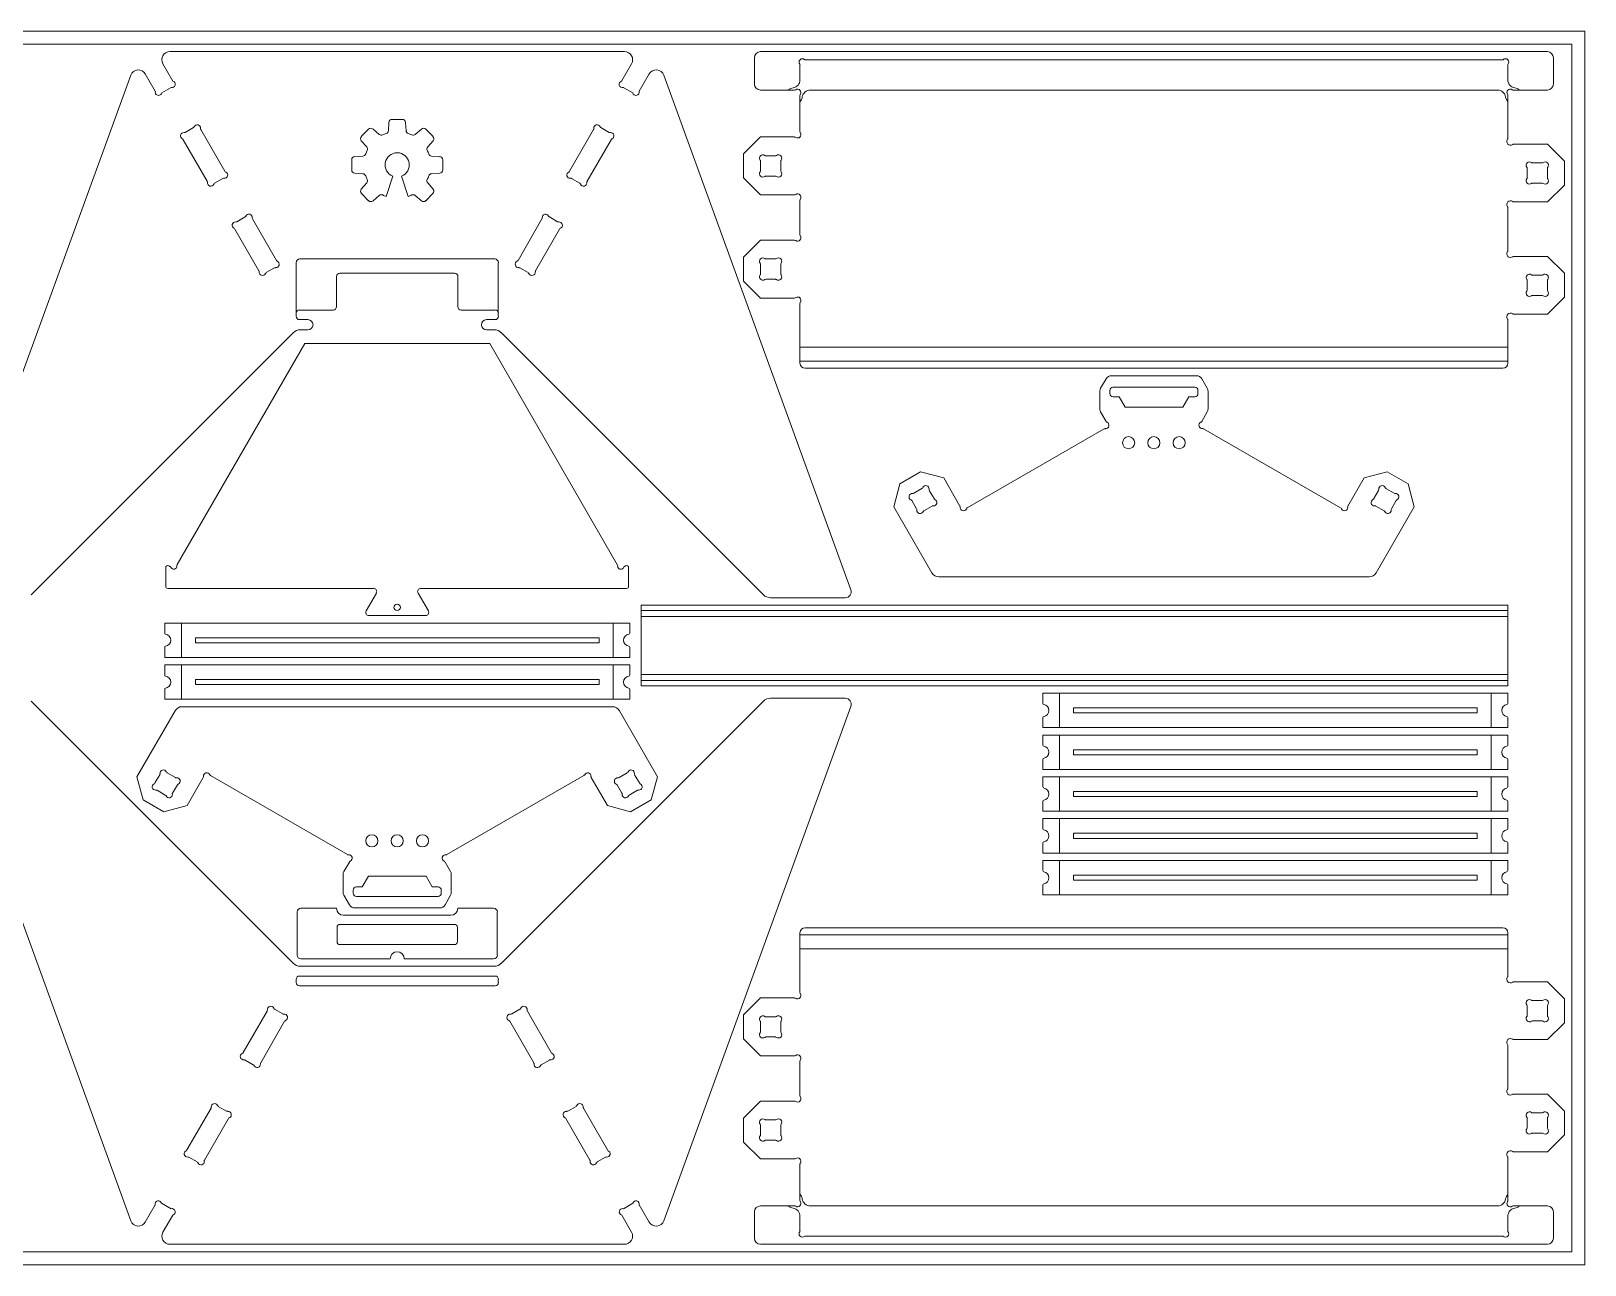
# Paper-space layout 'profile_outside' of a CAD drawing. Header units: millimetres. Extents: x -3 to 2437, y -2 to 1218.
# Drawn here: x 900 to 2437, y -2 to 1218 of the extents above; entities that cross this region are included whole.
import ezdxf

# ---------------------------------------------------------------- set-up
doc = ezdxf.new("R2010")
doc.units = ezdxf.units.MM

psp = doc.layouts.new('profile_outside')

# ---------------------------------------------------------------- linework, layer by layer
at = {"color": 7, "linetype": 'Continuous', "lineweight": 15}
for p, q in [((2436.7, 1218.3), (-3.3, 1218.3)), ((2436.7, -1.7), (2436.7, 1218.3)), ((2423.7, 1205.3), (9.7, 1205.3)), ((2423.7, 11.3), (2423.7, 1205.3)), ((1030.5, 1186), (1040.4, 1168.9)), ((1487, 1198), (1037.4, 1198)), ((1484.1, 1168.9), (1494, 1186)), ((1615.4, 1192), (1615.4, 1166)), ((2399.6, 1198), (1621.4, 1198)), ((1660.5, 1185.3), (1660.5, 1170.1)), ((2355.9, 1190), (1665.2, 1190)), ((2360.5, 1170.1), (2360.5, 1185.3)), ((2405.6, 1166), (2405.6, 1192)), ((998.7, 1174.7), (813.5, 666)), ((1023, 1158.9), (1013.1, 1176)), ((1511.3, 1176), (1501.5, 1158.9)), ((1710.9, 666), (1525.8, 1174.7)), ((1038.7, 1162.6), (1029.3, 1157.2)), ((1495.1, 1157.2), (1485.8, 1162.6)), ((1621.4, 1160), (1649.2, 1160)), ((1655.2, 1160), (1649.2, 1160)), ((1660.5, 1148.7), (1660.5, 1154.7)), ((1670.7, 1160), (2350.4, 1160)), ((2360.5, 1154.7), (2360.5, 1148.7)), ((2371.9, 1160), (2365.9, 1160)), ((2371.9, 1160), (2399.6, 1160)), ((1660.5, 1148.7), (1660.5, 1118.9)), ((2360.5, 1112.4), (2360.5, 1148.7)), ((1060.8, 1122.9), (1052.6, 1118.2)), ((1254.1, 1128), (1253.5, 1119.9)), ((1267.2, 1131), (1257.2, 1131)), ((1271, 1119.9), (1270.4, 1128)), ((1471.8, 1118.2), (1463.7, 1122.9)), ((1050.7, 1110.9), (1074.4, 1069.8)), ((1091.8, 1079.8), (1068, 1120.9)), ((1226.7, 1109.9), (1232.1, 1103.8)), ((1233.9, 1121.3), (1226.9, 1114.3)), ((1244.4, 1116.2), (1238.3, 1121.5)), ((1286.2, 1121.5), (1280.1, 1116.2)), ((1297.6, 1114.3), (1290.5, 1121.3)), ((1292.4, 1103.8), (1297.7, 1109.9)), ((1456.4, 1120.9), (1432.7, 1079.8)), ((1450, 1069.8), (1473.8, 1110.9)), ((1621.4, 1113.6), (1604.7, 1096.8)), ((1655.2, 1113.6), (1621.4, 1113.6)), ((2399.6, 1106.6), (2366.4, 1106.6)), ((2416.4, 1089.8), (2399.6, 1106.6)), ((1217.2, 1091), (1217.2, 1081)), ((1228.3, 1094.7), (1220.2, 1094.1)), ((1304.3, 1094.1), (1296.2, 1094.7)), ((1307.2, 1081), (1307.2, 1091)), ((1604.7, 1096.8), (1604.7, 1073.1)), ((1636.2, 1095), (1626.8, 1095)), ((1220.2, 1077.8), (1228.3, 1077.2)), ((1296.2, 1077.2), (1304.3, 1077.8)), ((1621.4, 1089.7), (1621.4, 1080.3)), ((1641.5, 1080.3), (1641.5, 1089.7)), ((2379.6, 1082.7), (2379.6, 1073.3)), ((2394.3, 1088), (2384.9, 1088)), ((2399.6, 1073.3), (2399.6, 1082.7)), ((2416.4, 1066.1), (2416.4, 1089.8)), ((1081.7, 1067.8), (1089.8, 1072.5)), ((1232.1, 1068.2), (1226.7, 1062)), ((1251.4, 1054.8), (1257.9, 1074.8)), ((1266.5, 1074.8), (1273, 1054.8)), ((1297.7, 1062), (1292.4, 1068.2)), ((1434.6, 1072.5), (1442.8, 1067.8)), ((1604.7, 1073.1), (1621.4, 1056.4)), ((1626.8, 1075), (1636.2, 1075)), ((2384.9, 1068), (2394.3, 1068)), ((2399.6, 1049.4), (2416.4, 1066.1)), ((1226.9, 1057.7), (1233.9, 1050.6)), ((1238.3, 1050.5), (1244.4, 1055.8)), ((1280.1, 1055.8), (1286.2, 1050.5)), ((1290.5, 1050.6), (1297.6, 1057.7)), ((1621.4, 1056.4), (1655.2, 1056.4)), ((1660.5, 1051.1), (1660.5, 1016.9)), ((2366.4, 1049.4), (2399.6, 1049.4)), ((1111.8, 1034.6), (1103.6, 1029.8)), ((1142.8, 991.5), (1119, 1032.6)), ((1405.4, 1032.6), (1381.7, 991.5)), ((1420.8, 1029.8), (1412.7, 1034.6)), ((2360.5, 1001.4), (2360.5, 1043.5)), ((1101.7, 1022.6), (1125.4, 981.4)), ((1399, 981.4), (1422.8, 1022.6)), ((1621.4, 1011.6), (1604.7, 994.8)), ((1655.2, 1011.6), (1621.4, 1011.6)), ((1132.7, 979.5), (1140.8, 984.2)), ((1162.2, 936.3), (1162.2, 989.3)), ((1358.6, 993), (1165.9, 993)), ((1362.2, 989.3), (1362.2, 936.3)), ((1383.6, 984.2), (1391.8, 979.5)), ((1604.7, 994.8), (1604.7, 971.1)), ((1621.4, 987.7), (1621.4, 978.3)), ((1636.2, 993), (1626.8, 993)), ((1641.5, 978.3), (1641.5, 987.7)), ((2399.6, 995.6), (2366.4, 995.6)), ((2416.4, 978.8), (2399.6, 995.6)), ((1202.2, 975.7), (1202.2, 945.8)), ((1319, 979), (1205.5, 979)), ((1322.2, 945.8), (1322.2, 975.7)), ((1604.7, 971.1), (1621.4, 954.4)), ((1626.8, 973), (1636.2, 973)), ((2379.6, 971.7), (2379.6, 962.3)), ((2394.3, 977), (2384.9, 977)), ((2399.6, 962.3), (2399.6, 971.7)), ((2416.4, 955.1), (2416.4, 978.8)), ((1621.4, 954.4), (1655.2, 954.4)), ((2384.9, 957), (2394.3, 957)), ((2399.6, 938.4), (2416.4, 955.1)), ((1199, 942.5), (1165.5, 942.5)), ((1359, 942.5), (1325.5, 942.5)), ((1660.5, 949.1), (1660.5, 905.9)), ((2366.4, 938.4), (2399.6, 938.4)), ((1174, 933), (1165.5, 933)), ((1166.4, 923), (1174, 923)), ((1359, 933), (1350.5, 933)), ((1350.5, 923), (1358.1, 923)), ((2360.5, 905.9), (2360.5, 932.5)), ((900.2, 660.9), (1159.3, 920)), ((1044.6, 690.9), (1170.8, 909.4)), ((1170.8, 909.4), (1353.7, 909.4)), ((1353.7, 909.4), (1480.2, 690.3)), ((1365.2, 920), (1624.3, 660.9)), ((2360.5, 905.9), (1660.5, 905.9)), ((1660.5, 905.9), (1660.5, 892)), ((1660.5, 892), (1660.5, 890)), ((2360.5, 892), (1660.5, 892)), ((2360.5, 905.9), (2360.5, 892)), ((2360.5, 890), (2360.5, 892)), ((1665.5, 885), (2355.5, 885)), ((2052.6, 877.6), (1968.5, 877.6)), ((1957, 862.2), (1957, 844.7)), ((1963.3, 874.6), (1957.8, 865.2)), ((1967, 863.1), (1967, 859.9)), ((2050.9, 866.3), (1970.2, 866.3)), ((2054, 859.9), (2054, 863.1)), ((2063.2, 865.2), (2057.8, 874.6)), ((2064, 844.7), (2064, 862.2)), ((1970.2, 856.8), (1976, 856.8)), ((1976, 856.8), (1982.1, 846.3)), ((1982.1, 846.3), (2039, 846.3)), ((2039, 846.3), (2045, 856.8)), ((2045, 856.8), (2050.9, 856.8)), ((1957.8, 841.7), (1963.3, 832.2)), ((2057.8, 832.2), (2063.2, 841.7)), ((1961.4, 825), (1826, 746.8)), ((2195.1, 746.8), (2059.7, 825)), ((1759.3, 770.8), (1753.2, 747.9)), ((1779.8, 782.6), (1759.3, 770.8)), ((1802.7, 776.5), (1779.8, 782.6)), ((1818.7, 748.7), (1802.7, 776.5)), ((2218.4, 776.5), (2202.4, 748.7)), ((2241.3, 782.6), (2218.4, 776.5)), ((2261.8, 770.8), (2241.3, 782.6)), ((2267.9, 747.9), (2261.8, 770.8)), ((1771.1, 754.1), (1775.8, 745.9)), ((1781.1, 766.1), (1773, 761.4)), ((1793.1, 756), (1788.4, 764.1)), ((2232.7, 764.1), (2228, 756)), ((2248.1, 761.4), (2239.9, 766.1)), ((2245.3, 745.9), (2250, 754.1)), ((1753.2, 747.9), (1790.9, 682.7)), ((1783, 744), (1791.2, 748.7)), ((2229.9, 748.7), (2238.1, 744)), ((2230.2, 682.7), (2267.9, 747.9)), ((1033.3, 669.3), (1033.3, 687.9)), ((1036.3, 689.7), (1037.5, 689)), ((1486.4, 688.6), (1488.1, 689.7)), ((1491.1, 687.9), (1491.1, 669.3)), ((1797.8, 678.7), (2223.3, 678.7)), ((1238.8, 667.3), (1035.3, 667.3)), ((1231.5, 645.1), (1241.6, 662.6)), ((1282.9, 662.6), (1293, 645.1)), ((1489.1, 667.3), (1285.6, 667.3)), ((1503.4, 650.6), (2360.5, 650.6)), ((1503.4, 645.3), (1503.4, 650.6)), ((1631.4, 658), (1705.3, 658)), ((2360.5, 645.3), (2360.5, 650.6)), ((1032.3, 622.9), (1032.3, 633)), ((1032.3, 633), (1048.8, 633)), ((1048.8, 599), (1048.8, 633)), ((1475.7, 633), (1048.8, 633)), ((1290.2, 640.3), (1234.2, 640.3)), ((1475.7, 599), (1475.7, 633)), ((1492.1, 633), (1475.7, 633)), ((1492.1, 622.9), (1492.1, 633)), ((1503.4, 645.3), (2360.5, 645.3)), ((1503.4, 639.5), (1503.4, 645.3)), ((1503.4, 639.5), (1503.4, 582.1)), ((1503.4, 639.5), (2360.5, 639.5)), ((2360.5, 639.5), (2360.5, 645.3)), ((2360.5, 582.1), (2360.5, 639.5)), ((1062.6, 613.5), (1062.6, 618.5)), ((1461.8, 618.5), (1062.6, 618.5)), ((1461.8, 613.5), (1461.8, 618.5)), ((1032.3, 599), (1032.3, 609.1)), ((1062.6, 613.5), (1461.8, 613.5)), ((1492.1, 599), (1492.1, 609.1)), ((1048.8, 599), (1032.3, 599)), ((1032.3, 581.6), (1032.3, 591.6)), ((1032.3, 591.6), (1048.8, 591.6)), ((1048.8, 599), (1475.7, 599)), ((1048.8, 557.6), (1048.8, 591.6)), ((1475.7, 591.6), (1048.8, 591.6)), ((1475.7, 599), (1492.1, 599)), ((1475.7, 557.6), (1475.7, 591.6)), ((1492.1, 591.6), (1475.7, 591.6)), ((1492.1, 581.6), (1492.1, 591.6)), ((1062.6, 572.1), (1062.6, 577.1)), ((1461.8, 577.1), (1062.6, 577.1)), ((1062.6, 572.1), (1461.8, 572.1)), ((1461.8, 572.1), (1461.8, 577.1)), ((1503.4, 582.1), (2360.5, 582.1)), ((1503.4, 576.3), (1503.4, 582.1)), ((1503.4, 576.3), (2360.5, 576.3)), ((1503.4, 571), (1503.4, 576.3)), ((1503.4, 571), (2360.5, 571)), ((2360.5, 576.3), (2360.5, 582.1)), ((2360.5, 571), (2360.5, 576.3)), ((1159.3, 296.6), (900.2, 555.7)), ((1032.3, 557.6), (1032.3, 567.7)), ((1048.8, 557.6), (1032.3, 557.6)), ((1048.8, 557.6), (1475.7, 557.6)), ((1624.3, 555.7), (1365.2, 296.6)), ((1475.7, 557.6), (1492.1, 557.6)), ((1492.1, 557.6), (1492.1, 567.7)), ((1705.3, 558.7), (1631.4, 558.7)), ((1900.7, 553.6), (1900.7, 563.6)), ((1900.7, 563.6), (1917.2, 563.6)), ((1917.2, 529.6), (1917.2, 563.6)), ((2344.1, 563.6), (1917.2, 563.6)), ((2344.1, 529.6), (2344.1, 563.6)), ((2360.5, 563.6), (2344.1, 563.6)), ((2360.5, 553.6), (2360.5, 563.6)), ((813.5, 550.6), (998.7, 42)), ((1042.6, 546.3), (1004.9, 481)), ((1475, 550.3), (1049.5, 550.3)), ((1519.6, 481), (1481.9, 546.3)), ((1525.8, 42), (1710.9, 550.6)), ((1900.7, 529.6), (1900.7, 539.7)), ((1931, 544.1), (1931, 549.1)), ((2330.2, 549.1), (1931, 549.1)), ((1931, 544.1), (2330.2, 544.1)), ((2330.2, 544.1), (2330.2, 549.1)), ((2360.5, 529.6), (2360.5, 539.7)), ((1917.2, 529.6), (1900.7, 529.6)), ((1917.2, 529.6), (2344.1, 529.6)), ((2344.1, 529.6), (2360.5, 529.6)), ((1900.7, 512.2), (1900.7, 522.3)), ((1900.7, 522.3), (1917.2, 522.3)), ((1917.2, 488.3), (1917.2, 522.3)), ((2344.1, 522.3), (1917.2, 522.3)), ((1931, 502.8), (1931, 507.8)), ((2330.2, 507.8), (1931, 507.8)), ((2330.2, 502.8), (2330.2, 507.8)), ((2344.1, 488.3), (2344.1, 522.3)), ((2360.5, 522.3), (2344.1, 522.3)), ((2360.5, 512.2), (2360.5, 522.3)), ((1900.7, 488.3), (1900.7, 498.3)), ((1931, 502.8), (2330.2, 502.8)), ((2360.5, 488.3), (2360.5, 498.3)), ((1004.9, 481), (1011, 458.2)), ((1027.4, 483), (1022.7, 474.9)), ((1042.9, 480.2), (1034.7, 485)), ((1054.4, 452.5), (1070.4, 480.2)), ((1077.7, 482.2), (1213, 404)), ((1311.4, 404), (1446.8, 482.2)), ((1454.1, 480.2), (1470.1, 452.5)), ((1489.7, 485), (1481.6, 480.2)), ((1501.7, 474.9), (1497, 483)), ((1513.4, 458.2), (1519.6, 481)), ((1917.2, 488.3), (1900.7, 488.3)), ((1900.7, 470.9), (1900.7, 480.9)), ((1900.7, 480.9), (1917.2, 480.9)), ((1917.2, 488.3), (2344.1, 488.3)), ((1917.2, 446.9), (1917.2, 480.9)), ((2344.1, 480.9), (1917.2, 480.9)), ((2344.1, 488.3), (2360.5, 488.3)), ((2344.1, 446.9), (2344.1, 480.9)), ((2360.5, 480.9), (2344.1, 480.9)), ((2360.5, 470.9), (2360.5, 480.9)), ((1024.7, 467.6), (1032.8, 462.9)), ((1040.1, 464.8), (1044.8, 473)), ((1479.6, 473), (1484.4, 464.8)), ((1491.6, 462.9), (1499.8, 467.6)), ((1931, 461.4), (1931, 466.4)), ((2330.2, 466.4), (1931, 466.4)), ((1931, 461.4), (2330.2, 461.4)), ((2330.2, 461.4), (2330.2, 466.4)), ((1011, 458.2), (1031.5, 446.3)), ((1031.5, 446.3), (1054.4, 452.5)), ((1470.1, 452.5), (1492.9, 446.3)), ((1492.9, 446.3), (1513.4, 458.2)), ((1900.7, 446.9), (1900.7, 457)), ((1917.2, 446.9), (1900.7, 446.9)), ((1917.2, 446.9), (2344.1, 446.9)), ((2344.1, 446.9), (2360.5, 446.9)), ((2360.5, 446.9), (2360.5, 457)), ((1900.7, 429.5), (1900.7, 439.6)), ((1900.7, 439.6), (1917.2, 439.6)), ((1917.2, 405.6), (1917.2, 439.6)), ((2344.1, 439.6), (1917.2, 439.6)), ((2344.1, 405.6), (2344.1, 439.6)), ((2360.5, 439.6), (2344.1, 439.6)), ((2360.5, 429.5), (2360.5, 439.6)), ((1900.7, 405.6), (1900.7, 415.7)), ((1931, 420.1), (1931, 425.1)), ((2330.2, 425.1), (1931, 425.1)), ((1931, 420.1), (2330.2, 420.1)), ((2330.2, 420.1), (2330.2, 425.1)), ((2360.5, 405.6), (2360.5, 415.7)), ((1917.2, 405.6), (1900.7, 405.6)), ((1917.2, 405.6), (2344.1, 405.6)), ((2344.1, 405.6), (2360.5, 405.6)), ((1208.7, 384.3), (1208.7, 366.8)), ((1215, 396.7), (1209.5, 387.3)), ((1314.9, 387.3), (1309.5, 396.7)), ((1315.7, 366.8), (1315.7, 384.3)), ((1900.7, 388.2), (1900.7, 398.2)), ((1900.7, 398.2), (1917.2, 398.2)), ((1917.2, 364.2), (1917.2, 398.2)), ((2344.1, 398.2), (1917.2, 398.2)), ((2344.1, 364.2), (2344.1, 398.2)), ((2360.5, 398.2), (2344.1, 398.2)), ((2360.5, 388.2), (2360.5, 398.2)), ((1218.7, 369), (1218.7, 365.8)), ((1227.7, 372.2), (1221.9, 372.2)), ((1233.8, 382.7), (1227.7, 372.2)), ((1290.7, 382.7), (1233.8, 382.7)), ((1296.7, 372.2), (1290.7, 382.7)), ((1302.6, 372.2), (1296.7, 372.2)), ((1305.7, 365.8), (1305.7, 369)), ((1900.7, 364.2), (1900.7, 374.3)), ((1931, 378.7), (1931, 383.7)), ((2330.2, 383.7), (1931, 383.7)), ((1931, 378.7), (2330.2, 378.7)), ((2330.2, 378.7), (2330.2, 383.7)), ((2360.5, 364.2), (2360.5, 374.3)), ((1209.5, 363.8), (1215, 354.3)), ((1221.9, 362.6), (1302.6, 362.6)), ((1309.5, 354.3), (1314.9, 363.8)), ((1917.2, 364.2), (1900.7, 364.2)), ((1917.2, 364.2), (2344.1, 364.2)), ((2344.1, 364.2), (2360.5, 364.2)), ((1163.2, 347.3), (1163.2, 304.7)), ((1202.2, 351), (1166.9, 351)), ((1315.2, 344), (1209.2, 344)), ((1220.2, 351.3), (1304.3, 351.3)), ((1322.2, 351), (1357.6, 351)), ((1361.2, 347.3), (1361.2, 304.7)), ((1202.7, 318), (1202.7, 332)), ((1205.7, 335), (1318.7, 335)), ((1321.7, 318), (1321.7, 332)), ((1660.5, 324.7), (1660.5, 326.7)), ((2360.5, 324.7), (1660.5, 324.7)), ((1660.5, 310.8), (1660.5, 324.7)), ((1665.5, 331.7), (2355.5, 331.7)), ((2360.5, 326.7), (2360.5, 324.7)), ((2360.5, 310.8), (2360.5, 324.7)), ((1318.7, 315), (1205.7, 315)), ((1660.5, 267.6), (1660.5, 310.8)), ((2360.5, 310.8), (1660.5, 310.8)), ((2360.5, 310.8), (2360.5, 284.1)), ((1358.1, 293.7), (1166.4, 293.7)), ((1166.9, 301), (1255.2, 301)), ((1357.6, 301), (1269.2, 301)), ((1162.2, 280.7), (1162.2, 277.7)), ((1165.5, 283.9), (1359, 283.9)), ((1362.2, 280.7), (1362.2, 277.7)), ((2366.4, 278.3), (2399.6, 278.3)), ((2399.6, 278.3), (2416.4, 261.5)), ((1359, 274.4), (1165.5, 274.4)), ((1604.7, 245.5), (1621.4, 262.3)), ((1621.4, 262.3), (1655.2, 262.3)), ((2416.4, 261.5), (2416.4, 237.8)), ((1133.6, 249.3), (1109.8, 208.2)), ((1149, 246.6), (1140.8, 251.3)), ((1383.6, 251.3), (1375.5, 246.6)), ((1414.6, 208.2), (1390.9, 249.3)), ((2379.6, 245), (2379.6, 254.4)), ((2384.9, 259.7), (2394.3, 259.7)), ((2399.6, 254.4), (2399.6, 245)), ((1127.2, 198.2), (1150.9, 239.3)), ((1373.5, 239.3), (1397.3, 198.2)), ((1604.7, 221.8), (1604.7, 245.5)), ((1621.4, 229), (1621.4, 238.4)), ((1626.8, 243.7), (1636.2, 243.7)), ((1641.5, 238.4), (1641.5, 229)), ((2394.3, 239.7), (2384.9, 239.7)), ((2416.4, 237.8), (2399.6, 221.1)), ((1621.4, 205.1), (1604.7, 221.8)), ((1636.2, 223.7), (1626.8, 223.7)), ((2360.5, 215.2), (2360.5, 173.1)), ((2399.6, 221.1), (2366.4, 221.1)), ((1111.8, 200.9), (1119.9, 196.2)), ((1404.5, 196.2), (1412.7, 200.9)), ((1655.2, 205.1), (1621.4, 205.1)), ((1660.5, 165.6), (1660.5, 199.8)), ((1093.5, 150.4), (1085.3, 155.1)), ((1439.1, 155.1), (1431, 150.4)), ((1604.7, 143.5), (1621.4, 160.3)), ((1621.4, 160.3), (1655.2, 160.3)), ((2366.4, 167.3), (2399.6, 167.3)), ((2399.6, 167.3), (2416.4, 150.5)), ((1078.1, 153.2), (1054.3, 112.1)), ((1071.7, 102), (1095.4, 143.2)), ((1429, 143.2), (1452.8, 102)), ((1470.1, 112.1), (1446.4, 153.2)), ((1604.7, 119.8), (1604.7, 143.5)), ((1626.8, 141.7), (1636.2, 141.7)), ((2379.6, 134), (2379.6, 143.4)), ((2384.9, 148.7), (2394.3, 148.7)), ((2399.6, 143.4), (2399.6, 134)), ((2416.4, 150.5), (2416.4, 126.8)), ((1621.4, 127), (1621.4, 136.4)), ((1641.5, 136.4), (1641.5, 127)), ((2394.3, 128.7), (2384.9, 128.7)), ((2416.4, 126.8), (2399.6, 110.1)), ((1621.4, 103.1), (1604.7, 119.8)), ((1636.2, 121.7), (1626.8, 121.7)), ((2399.6, 110.1), (2366.4, 110.1)), ((1056.3, 104.8), (1064.4, 100.1)), ((1460, 100.1), (1468.2, 104.8)), ((1655.2, 103.1), (1621.4, 103.1)), ((1660.5, 68), (1660.5, 97.8)), ((2360.5, 104.2), (2360.5, 68)), ((1660.5, 68), (1660.5, 62)), ((2360.5, 62), (2360.5, 68)), ((1013.1, 40.7), (1022.9, 57.6)), ((1029.2, 59.3), (1038.6, 53.9)), ((1040.2, 47.6), (1030.5, 30.7)), ((1494, 30.7), (1484.2, 47.6)), ((1485.9, 53.9), (1495.2, 59.3)), ((1501.6, 57.6), (1511.3, 40.7)), ((1615.4, 24.7), (1615.4, 50.7)), ((1621.4, 56.7), (1649.2, 56.7)), ((1655.2, 56.7), (1649.2, 56.7)), ((1660.5, 31.3), (1660.5, 46.5)), ((1670.7, 56.7), (2350.4, 56.7)), ((2360.5, 46.5), (2360.5, 31.3)), ((2371.9, 56.7), (2365.9, 56.7)), ((2371.9, 56.7), (2399.6, 56.7)), ((2405.6, 50.7), (2405.6, 24.7)), ((1037.4, 18.7), (1487, 18.7)), ((2399.6, 18.7), (1621.4, 18.7)), ((2355.9, 26.7), (1665.2, 26.7)), ((9.7, 11.3), (2423.7, 11.3)), ((-3.3, -1.7), (2436.7, -1.7))]:
    psp.add_line(p, q, dxfattribs=at)
for centre, radius in [((1985.5, 811.3), 6), ((2010.5, 811.3), 6), ((2035.5, 811.3), 6), ((1262.2, 648.5), 3.17), ((1237.2, 417.7), 6), ((1262.2, 417.7), 6), ((1287.2, 417.7), 6)]:
    psp.add_circle(centre, radius, dxfattribs=at)
for centre, radius, start, end in [((1037.4, 1190), 8, 90, 210), ((1487, 1190), 8, 330, 90), ((1621.4, 1192), 6, 90, 180), ((1662.9, 1187.7), 3.28, 45, 225), ((2358.2, 1187.7), 3.28, 315, 135), ((2399.6, 1192), 6, 0, 90), ((1006.2, 1172), 8, 30, 160), ((1039.5, 1165.7), 3.28, 255, 75), ((1485, 1165.7), 3.28, 105, 285), ((1518.3, 1172), 8, 20, 150), ((1652.5, 1170.1), 8, 278.4211, 0), ((2368.5, 1170.1), 8, 180, 261.5789), ((1026.2, 1158), 3.28, 165, 345), ((1498.3, 1158), 3.28, 195, 15), ((1621.4, 1166), 6, 180, 270), ((1654.9, 1154.3), 8, 98.4211, 135), ((1655.2, 1161.9), 1.9, 270, 305.4303), ((1658.2, 1157.7), 3.27, 324.5697, 125.4303), ((1662.4, 1154.7), 1.9, 144.5697, 180), ((1654.9, 1154.3), 8, 315, 351.5789), ((1670.7, 1152), 8, 90, 171.5789), ((2350.4, 1152), 8, 8.4211, 90), ((2366.2, 1154.3), 8, 188.4211, 225), ((2362.9, 1157.7), 3.28, 54.5697, 215.4303), ((2358.6, 1154.7), 1.91, 0, 35.4303), ((2365.9, 1161.9), 1.9, 234.5697, 270), ((2366.2, 1154.3), 8, 45, 81.5789), ((2399.6, 1166), 6, 270, 0), ((1059.8, 1124.5), 1.9, 300, 335.4303), ((1064.5, 1122.4), 3.28, 354.5697, 155.4303), ((1069.7, 1121.9), 1.9, 174.5697, 210), ((1236.2, 1119.1), 3.18, 49, 135), ((1257.2, 1127.8), 3.18, 90, 176), ((1267.2, 1127.8), 3.18, 4, 90), ((1288.3, 1119.1), 3.18, 45, 131), ((1454.8, 1121.9), 1.91, 330, 5.4303), ((1459.9, 1122.4), 3.28, 24.5697, 185.4303), ((1464.6, 1124.5), 1.9, 204.5697, 240), ((1051.2, 1114.7), 3.28, 84.5697, 245.4303), ((1049, 1110), 1.91, 30, 65.4303), ((1051.7, 1119.8), 1.9, 264.5697, 300), ((1229.1, 1112), 3.18, 135, 221), ((1246.5, 1118.5), 3.17, 229, 295.7922), ((1262.2, 1086), 33, 109.2078, 115.7922), ((1250.3, 1120.1), 3.18, 289.2078, 356), ((1274.1, 1120.1), 3.17, 184, 250.7922), ((1262.2, 1086), 33, 64.2078, 70.7922), ((1278, 1118.5), 3.17, 244.2078, 311), ((1295.3, 1112), 3.17, 319, 45), ((1472.8, 1119.8), 1.9, 240, 275.4303), ((1473.3, 1114.7), 3.28, 294.5697, 95.4303), ((1475.4, 1110), 1.91, 114.5697, 150), ((1655.2, 1111.6), 1.9, 54.5697, 90), ((1658.2, 1115.9), 3.27, 234.5697, 35.4303), ((1662.4, 1118.9), 1.9, 180, 215.4303), ((2363.1, 1109.2), 3.68, 143.4561, 306.5439), ((2358.7, 1112.4), 1.8, 323.4561, 0), ((2366.4, 1104.8), 1.8, 90, 126.5439), ((1220.4, 1091), 3.17, 94, 180), ((1228.1, 1097.9), 3.17, 274, 340.7922), ((1262.2, 1086), 33, 154.2078, 160.7922), ((1229.7, 1101.7), 3.18, 334.2078, 41), ((1262.2, 1086), 12, 290.9596, 249.0404), ((1294.8, 1101.7), 3.18, 139, 205.7922), ((1262.2, 1086), 33, 19.2078, 25.7922), ((1296.4, 1097.9), 3.17, 199.2078, 266), ((1304.1, 1091), 3.17, 0, 86), ((1623.8, 1092.7), 3.27, 54.5697, 215.4303), ((1626.8, 1096.9), 1.9, 234.5697, 270), ((1636.2, 1096.9), 1.91, 270, 305.4303), ((1639.2, 1092.7), 3.28, 324.5697, 125.4303), ((1091.3, 1076), 3.28, 264.5697, 65.4303), ((1093.4, 1080.7), 1.91, 210, 245.4303), ((1220.4, 1081), 3.17, 180, 266), ((1228.1, 1074.1), 3.18, 19.2078, 86), ((1296.4, 1074.1), 3.17, 94, 160.7922), ((1304.1, 1081), 3.17, 274, 0), ((1433.2, 1076), 3.28, 114.5697, 275.4303), ((1431, 1080.7), 1.91, 294.5697, 330), ((1623.8, 1077.3), 3.27, 144.5697, 305.4303), ((1619.5, 1089.7), 1.91, 0, 35.4303), ((1619.5, 1080.3), 1.91, 324.5697, 0), ((1639.2, 1077.3), 3.28, 234.5697, 35.4303), ((1643.4, 1089.7), 1.91, 144.5697, 180), ((1643.4, 1080.3), 1.91, 180, 215.4303), ((2381.9, 1085.7), 3.28, 54.5697, 215.4303), ((2377.7, 1082.7), 1.9, 0, 35.4303), ((2384.9, 1089.9), 1.91, 234.5697, 270), ((2394.3, 1089.9), 1.91, 270, 305.4303), ((2397.3, 1085.7), 3.27, 324.5697, 125.4303), ((2401.5, 1082.7), 1.9, 144.5697, 180), ((1072.8, 1068.8), 1.91, 354.5697, 30), ((1077.9, 1068.3), 3.28, 174.5697, 335.4303), ((1082.7, 1066.2), 1.91, 120, 155.4303), ((1090.8, 1070.9), 1.91, 84.5697, 120), ((1229.1, 1059.9), 3.17, 139, 225), ((1262.2, 1086), 33, 199.2078, 205.7922), ((1229.7, 1070.2), 3.18, 319, 25.7922), ((1294.8, 1070.2), 3.18, 154.2078, 221), ((1262.2, 1086), 33, 334.2078, 340.7922), ((1295.3, 1059.9), 3.18, 315, 41), ((1433.7, 1070.9), 1.91, 60, 95.4303), ((1441.8, 1066.2), 1.91, 24.5697, 60), ((1446.5, 1068.3), 3.28, 204.5697, 5.4303), ((1451.7, 1068.8), 1.9, 150, 185.4303), ((1626.8, 1073), 1.9, 90, 125.4303), ((1636.2, 1073), 1.9, 54.5697, 90), ((2381.9, 1070.3), 3.28, 144.5697, 305.4303), ((2377.7, 1073.3), 1.9, 324.5697, 360), ((2384.9, 1066), 1.91, 90, 125.4303), ((2394.3, 1066), 1.91, 54.5697, 90), ((2397.3, 1070.3), 3.27, 234.5697, 35.4303), ((2401.5, 1073.3), 1.9, 180, 215.4303), ((1236.2, 1052.9), 3.18, 225, 311), ((1246.5, 1053.4), 3.17, 64.2078, 131), ((1262.2, 1086), 33, 244.2078, 250.9242), ((1262.2, 1086), 33, 289.0758, 295.7922), ((1278, 1053.4), 3.17, 49, 115.7922), ((1288.3, 1052.9), 3.18, 229, 315), ((1655.2, 1058.3), 1.91, 270, 305.4303), ((1658.2, 1054.1), 3.27, 324.5697, 125.4303), ((1662.4, 1051.1), 1.9, 144.5697, 180), ((2363.1, 1046.8), 3.67, 53.4561, 216.5439), ((2366.4, 1051.2), 1.8, 233.4561, 270), ((1102.2, 1026.3), 3.28, 84.5697, 245.4303), ((1102.7, 1031.5), 1.9, 264.5697, 300), ((1110.8, 1036.2), 1.91, 300, 335.4303), ((1115.5, 1034), 3.28, 354.5697, 155.4303), ((1120.7, 1033.6), 1.91, 174.5697, 210), ((1403.8, 1033.6), 1.91, 330, 5.4303), ((1408.9, 1034), 3.28, 24.5697, 185.4303), ((1413.6, 1036.2), 1.91, 204.5697, 240), ((1421.8, 1031.5), 1.9, 240, 275.4303), ((1422.3, 1026.3), 3.28, 294.5697, 95.4303), ((2358.7, 1043.5), 1.8, 0, 36.5439), ((1100, 1021.6), 1.9, 30, 65.4303), ((1424.4, 1021.6), 1.9, 114.5697, 150), ((1658.2, 1013.9), 3.28, 234.5697, 35.4303), ((1662.4, 1016.9), 1.9, 180, 215.4303), ((1655.2, 1009.6), 1.91, 54.5697, 90), ((2363.1, 998.2), 3.68, 143.4561, 306.5439), ((2358.7, 1001.4), 1.8, 323.4561, 0), ((1141.8, 982.5), 1.9, 84.5697, 120), ((1142.3, 987.7), 3.28, 264.5697, 65.4303), ((1144.4, 992.4), 1.91, 210, 245.4303), ((1165.9, 989.3), 3.68, 90, 180), ((1358.6, 989.3), 3.68, 0, 90), ((1382.2, 987.7), 3.28, 114.5697, 275.4303), ((1380, 992.4), 1.91, 294.5697, 330), ((1382.7, 982.5), 1.9, 60, 95.4303), ((1623.8, 990.7), 3.27, 54.5697, 215.4303), ((1619.5, 987.7), 1.91, 0, 35.4303), ((1626.8, 994.9), 1.91, 234.5697, 270), ((1636.2, 994.9), 1.91, 270, 305.4303), ((1639.2, 990.7), 3.28, 324.5697, 125.4303), ((1643.4, 987.7), 1.91, 144.5697, 180), ((2366.4, 993.8), 1.8, 90, 126.5439), ((1123.8, 980.5), 1.91, 354.5697, 30), ((1128.9, 980), 3.28, 174.5697, 335.4303), ((1133.7, 977.8), 1.91, 120, 155.4303), ((1205.5, 975.7), 3.28, 90, 180), ((1319, 975.7), 3.28, 0, 90), ((1390.8, 977.8), 1.9, 24.5697, 60), ((1395.5, 980), 3.28, 204.5697, 5.4303), ((1400.7, 980.5), 1.9, 150, 185.4303), ((1623.8, 975.3), 3.28, 144.5697, 305.4303), ((1619.5, 978.3), 1.91, 324.5697, 0), ((1626.8, 971), 1.91, 90, 125.4303), ((1636.2, 971), 1.91, 54.5697, 90), ((1639.2, 975.3), 3.28, 234.5697, 35.4303), ((1643.4, 978.3), 1.91, 180, 215.4303), ((2381.9, 974.7), 3.28, 54.5697, 215.4303), ((2377.7, 971.7), 1.9, 0, 35.4303), ((2384.9, 978.9), 1.91, 234.5697, 270), ((2394.3, 978.9), 1.91, 270, 305.4303), ((2397.3, 974.7), 3.27, 324.5697, 125.4303), ((2401.5, 971.7), 1.9, 144.5697, 180), ((1655.2, 956.3), 1.9, 270, 305.4303), ((1658.2, 952.1), 3.28, 324.5697, 125.4303), ((2381.9, 959.3), 3.28, 144.5697, 305.4303), ((2377.7, 962.3), 1.9, 324.5697, 0), ((2384.9, 955), 1.91, 90, 125.4303), ((2394.3, 955), 1.91, 54.5697, 90), ((2397.3, 959.3), 3.27, 234.5697, 35.4303), ((2401.5, 962.3), 1.9, 180, 215.4303), ((1165.5, 939.3), 3.28, 90, 180), ((1199, 945.8), 3.27, 270, 0), ((1325.5, 945.8), 3.27, 180, 270), ((1359, 939.3), 3.28, 0, 90), ((1662.4, 949.1), 1.91, 144.5697, 180), ((2363.1, 935.8), 3.68, 53.4561, 216.5439), ((2366.4, 940.2), 1.8, 233.4561, 270), ((1166.4, 913), 10, 90, 135), ((1165.5, 936.3), 3.28, 180, 270), ((1174, 928), 5, 270, 90), ((1350.5, 928), 5, 90, 270), ((1358.1, 913), 10, 45, 90), ((1359, 936.3), 3.28, 270, 0), ((2358.7, 932.5), 1.8, 0, 36.5439), ((1665.5, 890), 5, 180, 270), ((1968.5, 871.6), 6, 90, 150), ((2052.6, 871.6), 6, 30, 90), ((2355.5, 890), 5, 270, 0), ((1963, 862.2), 6, 150, 180), ((1970.2, 863.1), 3.18, 90, 180), ((2050.9, 863.1), 3.18, 0, 90), ((2058, 862.2), 6, 0, 30), ((1970.2, 859.9), 3.18, 180, 270), ((2050.9, 859.9), 3.17, 270, 0), ((1963, 844.7), 6, 180, 210), ((1962.8, 828.5), 3.27, 264.5697, 65.4303), ((1965, 833.2), 1.91, 210, 245.4303), ((2058.3, 828.5), 3.27, 114.5697, 275.4303), ((2056.1, 833.2), 1.91, 294.5697, 330), ((2058, 844.7), 6, 330, 0), ((1962.3, 823.3), 1.9, 84.5697, 120), ((2058.8, 823.3), 1.91, 60, 95.4303), ((1784.9, 765.6), 3.27, 354.5697, 155.4303), ((2236.2, 765.6), 3.27, 24.5697, 185.4303), ((1771.6, 757.9), 3.27, 84.5697, 245.4303), ((1769.4, 753.1), 1.91, 30, 65.4303), ((1772, 763), 1.91, 264.5697, 300), ((1780.2, 767.7), 1.91, 300, 335.4303), ((1790.1, 765.1), 1.91, 174.5697, 210), ((1792.6, 752.2), 3.28, 264.5697, 65.4303), ((1794.8, 756.9), 1.91, 210, 245.4303), ((2228.5, 752.2), 3.28, 114.5697, 275.4303), ((2226.3, 756.9), 1.9, 294.5697, 330), ((2231, 765.1), 1.91, 330, 5.4303), ((2240.9, 767.7), 1.91, 204.5697, 240), ((2249, 763), 1.91, 240, 275.4303), ((2249.5, 757.9), 3.27, 294.5697, 95.4303), ((2251.7, 753.1), 1.91, 114.5697, 150), ((1774.1, 745), 1.91, 354.5697, 30), ((1779.3, 744.5), 3.28, 174.5697, 335.4303), ((1784, 742.4), 1.91, 120, 155.4303), ((1792.1, 747.1), 1.91, 84.5697, 120), ((1817.1, 747.8), 1.91, 354.5697, 30), ((1822.2, 747.3), 3.28, 174.5697, 335.4303), ((1826.9, 745.2), 1.9, 120, 155.4303), ((2194.2, 745.2), 1.9, 24.5697, 60), ((2198.9, 747.3), 3.27, 204.5697, 5.4303), ((2204, 747.8), 1.91, 150, 185.4303), ((2229, 747.1), 1.91, 60, 95.4303), ((2237.1, 742.4), 1.9, 24.5697, 60), ((2241.8, 744.5), 3.28, 204.5697, 5.4303), ((2247, 745), 1.91, 150, 185.4303), ((1035.3, 687.9), 2, 60, 180), ((1036.6, 687.3), 1.91, 24.7798, 60), ((1041.2, 689.5), 3.18, 204.7798, 5.2202), ((1046.2, 689.9), 1.91, 150, 185.2202), ((1483.3, 689.5), 3.18, 165, 345), ((1489.1, 687.9), 2, 0, 120), ((1797.8, 686.7), 8, 210, 270), ((2223.3, 686.7), 8, 270, 330), ((1035.3, 669.3), 2, 180, 270), ((1238.8, 664.2), 3.18, 330, 90), ((1285.6, 664.2), 3.18, 90, 210), ((1489.1, 669.3), 2, 270, 0), ((1631.4, 668), 10, 225, 270), ((1705.3, 664), 6, 270, 20), ((1234.2, 643.5), 3.17, 150, 270), ((1290.2, 643.5), 3.17, 270, 30), ((1033.3, 622.9), 1, 180, 261.7868), ((1032.3, 616), 6, 278.2132, 81.7868), ((1492.1, 616), 6, 98.2132, 261.7868), ((1491.1, 622.9), 1, 278.2132, 0), ((1033.3, 609.1), 1, 98.2132, 180), ((1491.1, 609.1), 1, 0, 81.7868), ((1033.3, 581.6), 1, 180, 261.7868), ((1033.3, 567.7), 1, 98.2132, 180), ((1032.3, 574.6), 6, 278.2132, 81.7868), ((1492.1, 574.6), 6, 98.2132, 261.7868), ((1491.1, 581.6), 1, 278.2132, 0), ((1491.1, 567.7), 1, 0, 81.7868), ((1631.4, 548.7), 10, 90, 135), ((1705.3, 552.7), 6, 340, 90), ((1901.7, 553.6), 1, 180, 261.7868), ((2359.5, 553.6), 1, 278.2132, 0), ((1049.5, 542.3), 8, 90, 150), ((1475, 542.3), 8, 30, 90), ((1901.7, 539.7), 1, 98.2132, 180), ((1900.7, 546.6), 6, 278.2132, 81.7868), ((2360.5, 546.6), 6, 98.2132, 261.7868), ((2359.5, 539.7), 1, 0, 81.7868), ((1901.7, 512.2), 1, 180, 261.7868), ((1900.7, 505.3), 6, 278.2132, 81.7868), ((2360.5, 505.3), 6, 98.2132, 261.7868), ((2359.5, 512.2), 1, 278.2132, 0), ((1901.7, 498.3), 1, 98.2132, 180), ((2359.5, 498.3), 1, 0, 81.7868), ((1025.8, 484), 1.91, 330, 5.4303), ((1030.9, 484.5), 3.28, 24.5697, 185.4303), ((1035.7, 486.6), 1.91, 204.5697, 240), ((1043.8, 481.9), 1.91, 240, 275.4303), ((1044.3, 476.7), 3.27, 294.5697, 95.4303), ((1068.7, 481.2), 1.9, 330, 5.4303), ((1073.9, 481.6), 3.28, 24.5697, 185.4303), ((1078.6, 483.8), 1.91, 204.5697, 240), ((1445.8, 483.8), 1.9, 300, 335.4303), ((1450.6, 481.6), 3.28, 354.5697, 155.4303), ((1455.7, 481.2), 1.91, 174.5697, 210), ((1480.2, 476.7), 3.27, 84.5697, 245.4303), ((1480.6, 481.9), 1.91, 264.5697, 300), ((1488.8, 486.6), 1.91, 300, 335.4303), ((1493.5, 484.5), 3.28, 354.5697, 155.4303), ((1498.7, 484), 1.91, 174.5697, 210), ((1023.2, 471.1), 3.27, 114.5697, 275.4303), ((1021.1, 475.8), 1.91, 294.5697, 330), ((1023.7, 465.9), 1.91, 60, 95.4303), ((1031.9, 461.2), 1.91, 24.5697, 60), ((1036.6, 463.4), 3.28, 204.5697, 5.4303), ((1041.7, 463.9), 1.91, 150, 185.4303), ((1046.5, 472), 1.91, 114.5697, 150), ((1478, 472), 1.91, 30, 65.4303), ((1482.7, 463.9), 1.9, 354.5697, 30), ((1487.9, 463.4), 3.28, 174.5697, 335.4303), ((1492.6, 461.2), 1.91, 120, 155.4303), ((1500.7, 465.9), 1.91, 84.5697, 120), ((1501.2, 471.1), 3.27, 264.5697, 65.4303), ((1503.4, 475.8), 1.9, 210, 245.4303), ((1901.7, 470.9), 1, 180, 261.7868), ((1900.7, 463.9), 6, 278.2132, 81.7868), ((2360.5, 463.9), 6, 98.2132, 261.7868), ((2359.5, 470.9), 1, 278.2132, 0), ((1901.7, 457), 1, 98.2132, 180), ((2359.5, 457), 1, 0, 81.7868), ((1901.7, 429.5), 1, 180, 261.7868), ((1901.7, 415.7), 1, 98.2132, 180), ((1900.7, 422.6), 6, 278.2132, 81.7868), ((2360.5, 422.6), 6, 98.2132, 261.7868), ((2359.5, 429.5), 1, 278.2132, 0), ((2359.5, 415.7), 1, 0, 81.7868), ((1214, 405.6), 1.9, 240, 275.4303), ((1214.5, 400.5), 3.28, 294.5697, 95.4303), ((1310, 400.5), 3.28, 84.5697, 245.4303), ((1310.5, 405.6), 1.9, 264.5697, 300), ((1214.7, 384.3), 6, 150, 180), ((1216.6, 395.8), 1.91, 114.5697, 150), ((1307.8, 395.8), 1.91, 30, 65.4303), ((1309.7, 384.3), 6, 0, 30), ((1901.7, 388.2), 1, 180, 261.7868), ((1900.7, 381.2), 6, 278.2132, 81.7868), ((2360.5, 381.2), 6, 98.2132, 261.7868), ((2359.5, 388.2), 1, 278.2132, 0), ((1221.9, 369), 3.18, 90, 180), ((1302.6, 369), 3.18, 0, 90), ((1901.7, 374.3), 1, 98.2132, 180), ((2359.5, 374.3), 1, 0, 81.7868), ((1214.7, 366.8), 6, 180, 210), ((1220.2, 357.3), 6, 210, 270), ((1221.9, 365.8), 3.18, 180, 270), ((1302.6, 365.8), 3.18, 270, 0), ((1304.3, 357.3), 6, 270, 330), ((1309.7, 366.8), 6, 330, 0), ((1166.9, 347.3), 3.67, 90, 180), ((1209.2, 351), 7, 180, 270), ((1315.2, 351), 7, 270, 0), ((1357.6, 347.3), 3.67, 0, 90), ((1205.7, 332), 3, 90, 180), ((1318.7, 332), 3, 360, 90), ((1665.5, 326.7), 5, 90, 180), ((2355.5, 326.7), 5, 0, 90), ((1205.7, 318), 3, 180, 270), ((1262.2, 301), 7, 0, 180), ((1318.7, 318), 3, 270, 0), ((1166.4, 303.7), 10, 225, 270), ((1166.9, 304.7), 3.68, 180, 270), ((1357.6, 304.7), 3.68, 270, 0), ((1358.1, 303.7), 10, 270, 315), ((1165.5, 280.7), 3.28, 90, 180), ((1165.5, 277.7), 3.28, 180, 270), ((1359, 280.7), 3.28, 0, 90), ((1359, 277.7), 3.28, 270, 0), ((2363.1, 280.9), 3.68, 143.4561, 306.5439), ((2358.7, 284.1), 1.8, 323.4561, 0), ((2366.4, 276.5), 1.8, 90, 126.5439), ((1655.2, 260.3), 1.91, 54.5697, 90), ((1658.2, 264.6), 3.28, 234.5697, 35.4303), ((1662.4, 267.6), 1.9, 180, 215.4303), ((1131.9, 250.3), 1.91, 330, 5.4303), ((1137.1, 250.8), 3.28, 24.5697, 185.4303), ((1141.8, 252.9), 1.91, 204.5697, 240), ((1149.9, 248.2), 1.91, 240, 275.4303), ((1150.4, 243.1), 3.28, 294.5697, 95.4303), ((1374, 243.1), 3.28, 84.5697, 245.4303), ((1374.5, 248.2), 1.91, 264.5697, 300), ((1382.7, 252.9), 1.9, 300, 335.4303), ((1387.4, 250.8), 3.28, 354.5697, 155.4303), ((1392.5, 250.3), 1.9, 174.5697, 210), ((2381.9, 257.4), 3.28, 54.5697, 215.4303), ((2377.7, 254.4), 1.9, 0, 35.4303), ((2384.9, 261.6), 1.9, 234.5697, 270), ((2394.3, 261.6), 1.91, 270, 305.4303), ((2397.3, 257.4), 3.28, 324.5697, 125.4303), ((2401.5, 254.4), 1.9, 144.5697, 180), ((1152.6, 238.3), 1.9, 114.5697, 150), ((1371.9, 238.3), 1.91, 30, 65.4303), ((1623.8, 241.4), 3.28, 54.5697, 215.4303), ((1619.5, 238.4), 1.91, 0, 35.4303), ((1626.8, 245.6), 1.9, 234.5697, 270), ((1636.2, 245.6), 1.91, 270, 305.4303), ((1639.2, 241.4), 3.28, 324.5697, 125.4303), ((1643.4, 238.4), 1.91, 144.5697, 180), ((2381.9, 242), 3.28, 144.5697, 305.4303), ((2377.7, 245), 1.9, 324.5697, 0), ((2384.9, 237.7), 1.9, 90, 125.4303), ((2394.3, 237.7), 1.91, 54.5697, 90), ((2397.3, 242), 3.28, 234.5697, 35.4303), ((2401.5, 245), 1.9, 180, 215.4303), ((1623.8, 226), 3.28, 144.5697, 305.4303), ((1619.5, 229), 1.91, 324.5697, 0), ((1626.8, 221.7), 1.91, 90, 125.4303), ((1636.2, 221.7), 1.91, 54.5697, 90), ((1639.2, 226), 3.28, 234.5697, 35.4303), ((1643.4, 229), 1.91, 180, 215.4303), ((2363.1, 218.5), 3.68, 53.4561, 216.5439), ((2358.7, 215.2), 1.8, 0, 36.5439), ((2366.4, 222.9), 1.8, 233.4561, 270), ((1110.3, 204.4), 3.28, 114.5697, 275.4303), ((1108.2, 209.1), 1.91, 294.5697, 330), ((1110.8, 199.3), 1.91, 60, 95.4303), ((1413.6, 199.3), 1.91, 84.5697, 120), ((1414.1, 204.4), 3.28, 264.5697, 65.4303), ((1416.3, 209.1), 1.91, 210, 245.4303), ((1655.2, 207), 1.9, 270, 305.4303), ((1658.2, 202.8), 3.28, 324.5697, 125.4303), ((1662.4, 199.8), 1.9, 144.5697, 180), ((1119, 194.6), 1.91, 24.5697, 60), ((1123.7, 196.7), 3.27, 204.5697, 5.4303), ((1128.8, 197.2), 1.91, 150, 185.4303), ((1395.6, 197.2), 1.91, 354.5697, 30), ((1400.8, 196.7), 3.28, 174.5697, 335.4303), ((1405.5, 194.6), 1.91, 120, 155.4303), ((2363.1, 169.9), 3.68, 143.4561, 306.5439), ((2358.7, 173.1), 1.8, 323.4561, 0), ((1076.4, 154.2), 1.9, 330, 5.4303), ((1081.6, 154.6), 3.28, 24.5697, 185.4303), ((1086.3, 156.8), 1.91, 204.5697, 240), ((1438.2, 156.8), 1.91, 300, 335.4303), ((1442.9, 154.6), 3.28, 354.5697, 155.4303), ((1448, 154.2), 1.9, 174.5697, 210), ((1655.2, 158.3), 1.91, 54.5697, 90), ((1658.2, 162.6), 3.28, 234.5697, 35.4303), ((1662.4, 165.6), 1.9, 180, 215.4303), ((2366.4, 165.5), 1.8, 90, 126.5439), ((1094.4, 152.1), 1.91, 240, 275.4303), ((1094.9, 146.9), 3.28, 294.5697, 95.4303), ((1097.1, 142.2), 1.91, 114.5697, 150), ((1429.5, 146.9), 3.28, 84.5697, 245.4303), ((1427.4, 142.2), 1.9, 30, 65.4303), ((1430, 152.1), 1.91, 264.5697, 300), ((1623.8, 139.4), 3.28, 54.5697, 215.4303), ((1626.8, 143.6), 1.9, 234.5697, 270), ((1636.2, 143.6), 1.9, 270, 305.4303), ((1639.2, 139.4), 3.28, 324.5697, 125.4303), ((2381.9, 146.4), 3.28, 54.5697, 215.4303), ((2377.7, 143.4), 1.9, 0, 35.4303), ((2384.9, 150.6), 1.91, 234.5697, 270), ((2394.3, 150.6), 1.91, 270, 305.4303), ((2397.3, 146.4), 3.28, 324.5697, 125.4303), ((2401.5, 143.4), 1.9, 144.5697, 180), ((1623.8, 124), 3.28, 144.5697, 305.4303), ((1619.5, 136.4), 1.91, 0, 35.4303), ((1619.5, 127), 1.91, 324.5697, 0), ((1639.2, 124), 3.28, 234.5697, 35.4303), ((1643.4, 136.4), 1.91, 144.5697, 180), ((1643.4, 127), 1.91, 180, 215.4303), ((2381.9, 131), 3.28, 144.5697, 305.4303), ((2377.7, 134), 1.9, 324.5697, 0), ((2384.9, 126.7), 1.91, 90, 125.4303), ((2394.3, 126.7), 1.91, 54.5697, 90), ((2397.3, 131), 3.28, 234.5697, 35.4303), ((2401.5, 134), 1.9, 180, 215.4303), ((1054.8, 108.3), 3.28, 114.5697, 275.4303), ((1052.7, 113), 1.9, 294.5697, 330), ((1469.6, 108.3), 3.28, 264.5697, 65.4303), ((1471.8, 113), 1.91, 210, 245.4303), ((1626.8, 119.7), 1.91, 90, 125.4303), ((1636.2, 119.7), 1.91, 54.5697, 90), ((2363.1, 107.5), 3.68, 53.4561, 216.5439), ((2366.4, 111.9), 1.8, 233.4561, 270), ((1055.3, 103.1), 1.9, 60, 95.4303), ((1063.5, 98.4), 1.91, 24.5697, 60), ((1068.2, 100.6), 3.28, 204.5697, 5.4303), ((1073.3, 101.1), 1.9, 150, 185.4303), ((1451.1, 101.1), 1.9, 354.5697, 30), ((1456.3, 100.6), 3.28, 174.5697, 335.4303), ((1461, 98.4), 1.91, 120, 155.4303), ((1469.1, 103.1), 1.91, 84.5697, 120), ((1655.2, 105), 1.91, 270, 305.4303), ((1658.2, 100.8), 3.28, 324.5697, 125.4303), ((1662.4, 97.8), 1.91, 144.5697, 180), ((2358.7, 104.2), 1.8, 0, 36.5439), ((1026, 58.4), 3.27, 15, 195), ((1498.4, 58.4), 3.28, 345, 165), ((1654.9, 62.3), 8, 8.4211, 45), ((1662.4, 62), 1.91, 180, 215.4303), ((1670.7, 64.7), 8, 188.4211, 270), ((2350.4, 64.7), 8, 270, 351.5789), ((2366.2, 62.3), 8, 135, 171.5789), ((2358.6, 62), 1.91, 324.5697, 0), ((1039.4, 50.7), 3.28, 285, 105), ((1485.1, 50.7), 3.28, 75, 255), ((1621.4, 50.7), 6, 90, 180), ((1654.9, 62.3), 8, 225, 261.5789), ((1652.5, 46.5), 8, 0, 81.5789), ((1655.2, 54.8), 1.91, 54.5697, 90), ((1658.2, 59), 3.28, 234.5697, 35.4303), ((2362.9, 59), 3.28, 144.5697, 305.4303), ((2368.5, 46.5), 8, 98.4211, 180), ((2365.9, 54.8), 1.91, 90, 125.4303), ((2366.2, 62.3), 8, 278.4211, 315), ((2399.6, 50.7), 6, 0, 90), ((1006.2, 44.7), 8, 200, 330), ((1518.3, 44.7), 8, 210, 340), ((1662.9, 29), 3.28, 135, 315), ((2358.2, 29), 3.28, 225, 45), ((1037.4, 26.7), 8, 150, 270), ((1487, 26.7), 8, 270, 30), ((1621.4, 24.7), 6, 180, 270), ((2399.6, 24.7), 6, 270, 0)]:
    psp.add_arc(centre, radius, start, end, dxfattribs=at)

doc.saveas('drawing.dxf')
